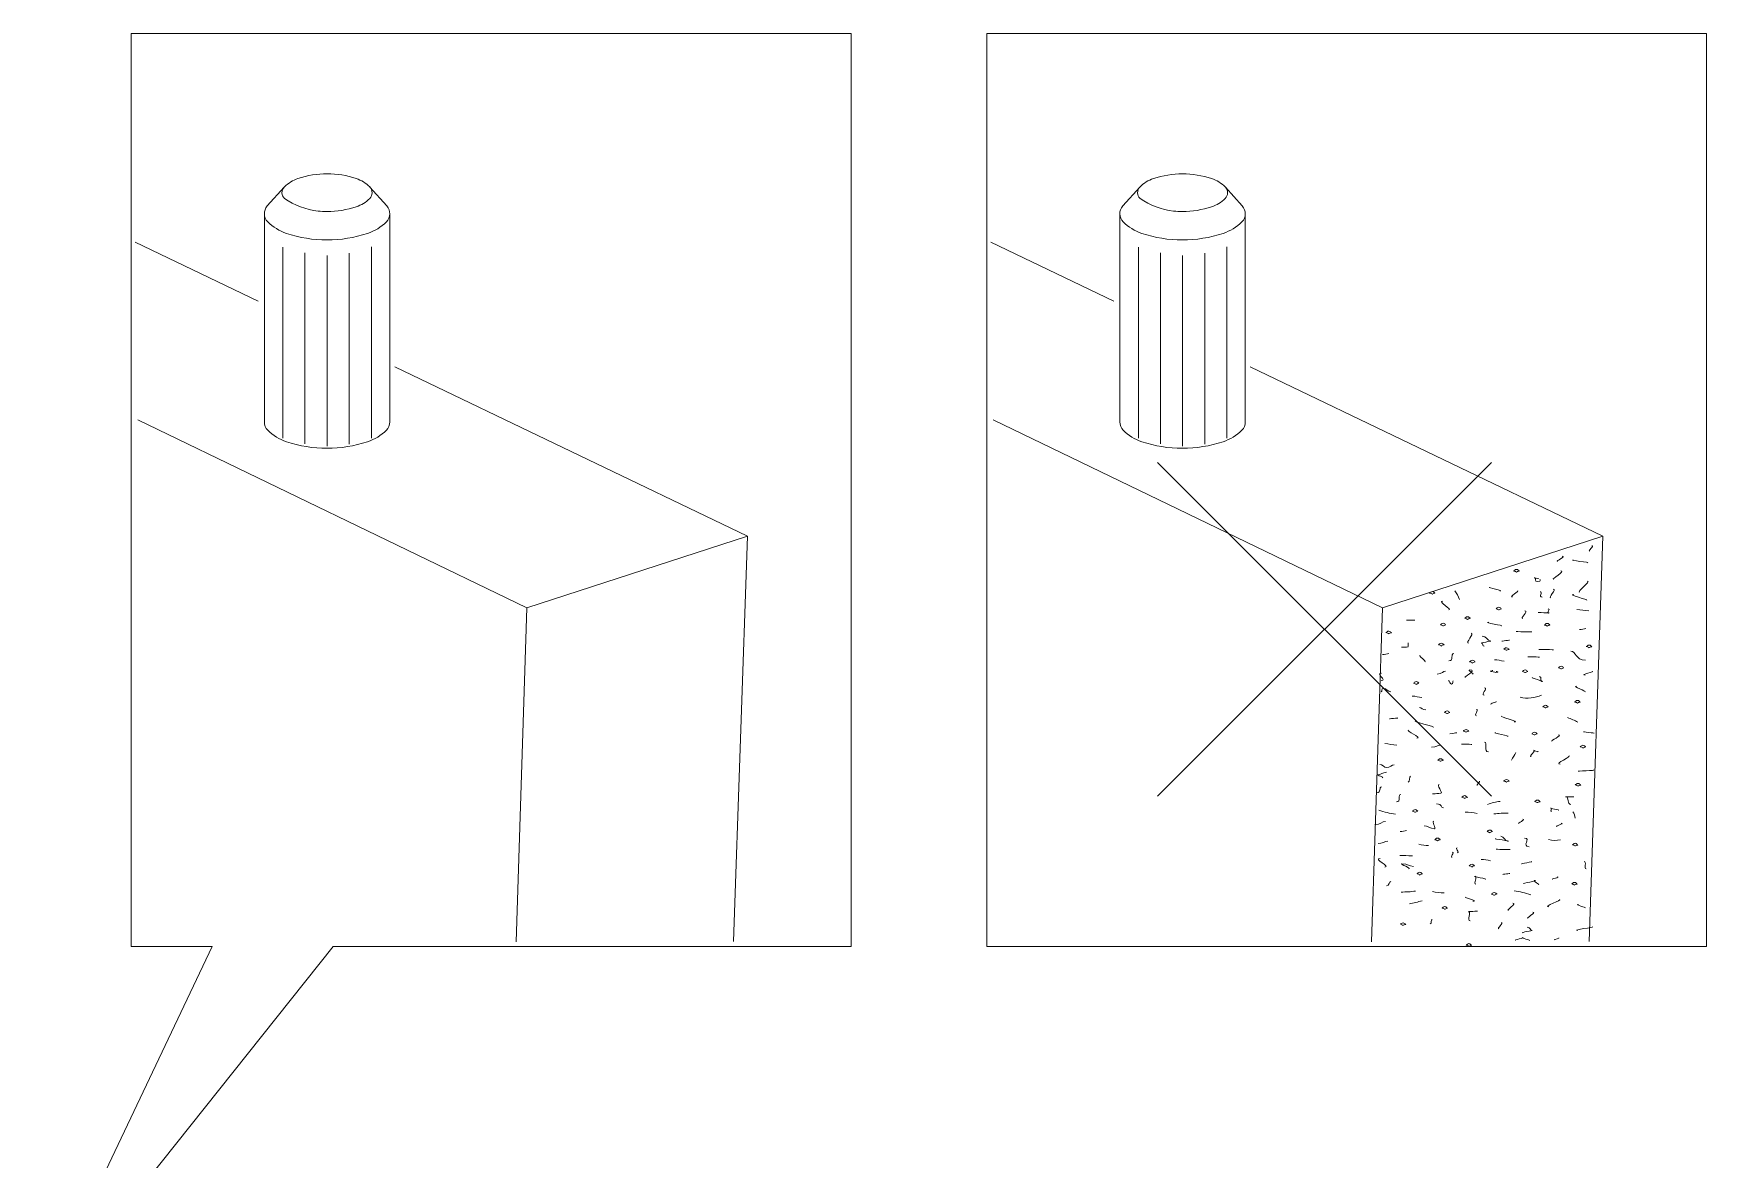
# Model space of a CAD drawing. Header units: metres. Extents: x -30.9 to 24.7, y -10.3 to 6.8.
# Drawn here: x 18.096 to 19.139, y 4.004 to 4.706 of the extents above; entities that cross this region are included whole.
import ezdxf

# ---------------------------------------------------------------- set-up
doc = ezdxf.new("R2010")
doc.units = ezdxf.units.M
doc.header["$MEASUREMENT"] = 0
doc.layers.add('PDF_Working_Num_Penna__2_Num_Penna__2', color=7, linetype='Continuous', lineweight=18, true_color=0xc6c8ca)
doc.layers.add('PDF_Working_Num_Penna__7_Num_Penna__7', color=7, linetype='Continuous', lineweight=18)

msp = doc.modelspace()

# ---------------------------------------------------------------- linework, layer by layer
at = {"layer": 'PDF_Working_Num_Penna__2_Num_Penna__2', "color": 9, "linetype": 'Continuous', "lineweight": 18, "true_color": 0xc6c8ca}
for centre, radius, start, end in [((19.0601, 4.3485), 0.014, 270.474, 286.9666), ((18.9487, 4.3251), 0.00463, 340.8223, 12.381), ((20.4617, 3.4206), 1.6667, 149.8494, 150.0364), ((19.0186, 4.1762), 0.0517, 98.8111, 107.8808), ((18.9461, 4.2145), 0.0517, 278.8111, 287.8808)]:
    msp.add_arc(centre, radius, start, end, dxfattribs=at)
for points in [[(19.0679, 4.3868), (19.0696, 4.3868), (19.0651, 4.3834), (19.0665, 4.3834)], [(18.9787, 4.3467), (18.9811, 4.3467), (18.9712, 4.3522), (18.9748, 4.3522)], [(19.0646, 4.3528), (19.0668, 4.3528), (19.0516, 4.3564), (19.0567, 4.3564)], [(19.0114, 4.3368), (19.014, 4.3368), (18.9993, 4.339), (19.0036, 4.339)], [(18.9492, 4.3234), (18.951, 4.3234), (18.9517, 4.3236), (18.9531, 4.3236)], [(19.0348, 4.3173), (19.0372, 4.3173), (19.026, 4.3175), (19.0282, 4.3175)], [(18.9713, 4.3067), (18.9746, 4.3067), (18.9751, 4.3086), (18.9766, 4.3086)], [(19.0635, 4.2957), (19.0652, 4.2957), (19.055, 4.2992), (19.0582, 4.2992)], [(18.9587, 4.2668), (18.9625, 4.2668), (18.9513, 4.2716), (18.9535, 4.2716)], [(19.0534, 4.2557), (19.056, 4.2557), (19.0438, 4.2504), (19.0481, 4.2504)], [(18.9371, 4.242), (18.939, 4.242), (18.9333, 4.2439), (18.9343, 4.2439)], [(18.9343, 4.2439), (18.9359, 4.2439), (18.9375, 4.2454), (18.9398, 4.2454)], [(18.9737, 4.2323), (18.9754, 4.2323), (18.9705, 4.2379), (18.9726, 4.2379)], [(18.9685, 4.2319), (18.9708, 4.2319), (18.9718, 4.2323), (18.9737, 4.2323)], [(18.9325, 4.2128), (18.936, 4.2128), (18.9368, 4.2147), (18.9392, 4.2147)], [(19.0167, 4.1972), (19.0191, 4.1972), (19.0056, 4.1974), (19.0087, 4.1974)], [(18.948, 4.1935), (18.9505, 4.1935), (18.9528, 4.1933), (18.9559, 4.1933)], [(19.0321, 4.1779), (19.0356, 4.1779), (19.0231, 4.176), (19.0255, 4.176)], [(19.0347, 4.1751), (19.0358, 4.1751), (19.0306, 4.1779), (19.0321, 4.1779)], [(18.9961, 4.1588), (18.9983, 4.1588), (18.9891, 4.1584), (18.991, 4.1584)], [(18.991, 4.1584), (18.9927, 4.1584), (18.9899, 4.1528), (18.992, 4.1528)], [(19.0635, 4.1609), (19.0651, 4.1609), (19.0567, 4.163), (19.0596, 4.163)], [(19.0304, 4.1468), (19.032, 4.1468), (19.0226, 4.1453), (19.0249, 4.1453)], [(19.0276, 4.1487), (19.0295, 4.1487), (19.0294, 4.1468), (19.0304, 4.1468)]]:
    msp.add_open_spline(points, degree=3, dxfattribs=at)
at = {"layer": 'PDF_Working_Num_Penna__7_Num_Penna__7', "color": 7, "linetype": 'Continuous', "lineweight": 18, "flags": 128}
for points in [[(18.6058, 4.7064), (18.1568, 4.7064), (18.1568, 4.1368), (18.2072, 4.1368), (18.0958, 3.9019), (18.2828, 4.1368), (18.6058, 4.1368)], [(19.1394, 4.1368), (18.6904, 4.1368), (18.6904, 4.7064), (19.1394, 4.7064)]]:
    msp.add_lwpolyline(points, close=True, dxfattribs=at)
for points in [[(18.2733, 4.5956, 0.024871), (18.2789, 4.5953, 0.080518), (18.2971, 4.5983, 0.116247), (18.3055, 4.6034, 0.414291), (18.3055, 4.6107, 0.116433), (18.2971, 4.6159, 0.162435), (18.2607, 4.6159, 0.116196), (18.2523, 4.6107, 0.414658), (18.2523, 4.6034, 0.116307)], [(18.8069, 4.5956, 0.024871), (18.8125, 4.5953, 0.080518), (18.8307, 4.5983, 0.116247), (18.8391, 4.6034, 0.414291), (18.8391, 4.6107, 0.116433), (18.8307, 4.6159, 0.162435), (18.7944, 4.6159, 0.116196), (18.786, 4.6107, 0.414658), (18.786, 4.6034, 0.116307)]]:
    msp.add_lwpolyline(points, format="xyb", close=True, dxfattribs=at)
for points in [[(18.2521, 4.6105), (18.2416, 4.5988, 0.399101), (18.2419, 4.5889, 0.115709), (18.2535, 4.5817, 0.162269), (18.3042, 4.5817, 0.116203), (18.3159, 4.5889, 0.398417), (18.3162, 4.5988), (18.3056, 4.6105)], [(18.7858, 4.6105), (18.7752, 4.5988, 0.399101), (18.7755, 4.5889, 0.115709), (18.7871, 4.5817, 0.162269), (18.8378, 4.5817, 0.116203), (18.8496, 4.5889, 0.398417), (18.8498, 4.5988), (18.8393, 4.6105)], [(18.2398, 4.594), (18.2398, 4.464, 0.198986), (18.2419, 4.4589, 0.115988), (18.2535, 4.4517, 0.162269), (18.3042, 4.4517, 0.11676), (18.3159, 4.4589, 0.200349), (18.318, 4.464), (18.318, 4.594)], [(18.7734, 4.594), (18.7734, 4.464, 0.198986), (18.7755, 4.4589, 0.115988), (18.7871, 4.4517, 0.162269), (18.8378, 4.4517, 0.11676), (18.8496, 4.4589, 0.200349), (18.8517, 4.464), (18.8517, 4.594)]]:
    msp.add_lwpolyline(points, format="xyb", dxfattribs=at)
for points in [[(18.1592, 4.5762), (18.236, 4.5394)], [(18.2513, 4.5731), (18.2513, 4.4539)], [(18.3066, 4.5732), (18.3066, 4.454)], [(18.6929, 4.5762), (18.7696, 4.5394)], [(18.785, 4.5731), (18.785, 4.4539)], [(18.8402, 4.5732), (18.8402, 4.454)], [(18.2651, 4.5695), (18.2651, 4.4503)], [(18.2789, 4.5678), (18.2789, 4.4489)], [(18.2927, 4.5694), (18.2927, 4.4501)], [(18.7988, 4.5695), (18.7988, 4.4503)], [(18.8126, 4.5678), (18.8126, 4.4489)], [(18.8264, 4.5694), (18.8264, 4.4501)], [(18.3211, 4.4984), (18.5412, 4.3928)], [(18.8548, 4.4984), (19.0748, 4.3928)], [(18.1608, 4.4653), (18.4036, 4.348)], [(18.6944, 4.4653), (18.9373, 4.348)], [(18.797, 4.4388), (19.0052, 4.2306)], [(18.797, 4.2306), (19.0052, 4.4388)], [(18.5412, 4.3928), (18.4036, 4.348)], [(18.5412, 4.3928), (18.5324, 4.1398)], [(19.0748, 4.3928), (18.9373, 4.348)], [(19.0748, 4.3928), (19.0661, 4.1398)], [(18.4036, 4.348), (18.3968, 4.1397)], [(18.9373, 4.348), (18.9304, 4.1397)]]:
    msp.add_lwpolyline(points, dxfattribs=at)
at = {"layer": 'PDF_Working_Num_Penna__7_Num_Penna__7', "color": 7, "linetype": 'Continuous', "lineweight": 18}
for centre, radius, start, end in [((18.9606, 4.3437), 0.0265, 21.1718, 34.5419), ((18.6762, 1.1972), 3.173, 82.9428, 83.0785), ((19.0032, 4.2688), 0.047, 77.8894, 85.24), ((19.028, 4.3119), 0.0202, 255.8437, 295.0034), ((19.0147, 4.1835), 0.1033, 64.4987, 68.4621), ((18.9548, 4.2811), 0.0626, 251.5343, 261.3548), ((18.9881, 4.1841), 0.0365, 77.0988, 88.9114), ((19.0155, 4.1557), 0.0643, 89.8, 97.818), ((19.0469, 4.2152), 0.0107, 8.9645, 31.1576), ((18.9679, 4.2333), 0.0337, 256.4394, 266.69), ((19.0448, 4.2191), 0.0162, 255.5989, 282.2012), ((18.9968, 4.1574), 0.0337, 76.4394, 86.69), ((18.9491, 4.235), 0.0643, 269.8, 277.818), ((18.9765, 4.2066), 0.0365, 257.0988, 268.9114), ((19.0099, 4.1096), 0.0626, 71.5343, 81.3548)]:
    msp.add_arc(centre, radius, start, end, dxfattribs=at)
for points in [[(19.0493, 4.3803), (19.0526, 4.3803), (19.0445, 4.377), (19.0465, 4.377)], [(19.0651, 4.3762), (19.0679, 4.3762), (19.0529, 4.3779), (19.0562, 4.3779)], [(19.0208, 4.3702), (19.0218, 4.3702), (19.0187, 4.3711), (19.0191, 4.3711)], [(19.0191, 4.3711), (19.0196, 4.3711), (19.0199, 4.372), (19.0209, 4.372)], [(19.0225, 4.3711), (19.023, 4.3711), (19.0199, 4.3702), (19.0208, 4.3702)], [(19.0209, 4.372), (19.0218, 4.372), (19.0221, 4.3711), (19.0225, 4.3711)], [(19.0345, 4.3663), (19.0353, 4.3663), (19.0306, 4.3668), (19.032, 4.3668)], [(19.032, 4.3668), (19.0337, 4.3668), (19.0317, 4.3644), (19.0338, 4.3644)], [(19.0338, 4.3644), (19.037, 4.3644), (19.0347, 4.3656), (19.0358, 4.3656)], [(19.0485, 4.3711), (19.052, 4.3711), (19.0419, 4.3658), (19.044, 4.3658)], [(19.0649, 4.3647), (19.0681, 4.3647), (19.0578, 4.3578), (19.0602, 4.3578)], [(18.9683, 4.3565), (18.9693, 4.3565), (18.9662, 4.3574), (18.9666, 4.3574)], [(18.9666, 4.3574), (18.9671, 4.3574), (18.9674, 4.3582), (18.9684, 4.3582)], [(18.97, 4.3573), (18.9705, 4.3573), (18.9674, 4.3565), (18.9683, 4.3565)], [(18.9684, 4.3582), (18.9693, 4.3582), (18.9696, 4.3573), (18.97, 4.3573)], [(19.0105, 4.3586), (19.0141, 4.3586), (19.002, 4.3608), (19.004, 4.3608)], [(19.0214, 4.3586), (19.023, 4.3586), (19.0159, 4.3548), (19.0183, 4.3548)], [(19.0356, 4.3581), (19.0375, 4.3581), (19.0344, 4.3547), (19.0369, 4.3547)], [(19.0438, 4.3597), (19.0462, 4.3597), (19.0403, 4.3543), (19.0422, 4.3543)], [(18.9903, 4.3407), (18.9913, 4.3407), (18.9881, 4.3417), (18.9886, 4.3417)], [(18.9886, 4.3417), (18.9891, 4.3417), (18.9894, 4.3425), (18.9903, 4.3425)], [(18.992, 4.3416), (18.9925, 4.3416), (18.9894, 4.3407), (18.9903, 4.3407)], [(18.9903, 4.3425), (18.9913, 4.3425), (18.9915, 4.3416), (18.992, 4.3416)], [(19.0098, 4.3466), (19.0107, 4.3466), (19.0077, 4.3475), (19.0081, 4.3475)], [(19.0081, 4.3475), (19.0086, 4.3475), (19.0089, 4.3484), (19.0099, 4.3484)], [(19.0115, 4.3475), (19.012, 4.3475), (19.0089, 4.3466), (19.0098, 4.3466)], [(19.0099, 4.3484), (19.0108, 4.3484), (19.011, 4.3475), (19.0115, 4.3475)], [(19.0261, 4.3461), (19.0287, 4.3461), (19.0227, 4.3413), (19.0247, 4.3413)], [(19.0408, 4.3448), (19.0437, 4.3448), (19.0322, 4.3452), (19.0346, 4.3452)], [(19.0406, 4.3474), (19.0423, 4.3474), (19.0393, 4.3448), (19.0408, 4.3448)], [(18.9411, 4.3318), (18.9421, 4.3318), (18.939, 4.3327), (18.9394, 4.3327)], [(18.9394, 4.3327), (18.9399, 4.3327), (18.9402, 4.3335), (18.9412, 4.3335)], [(18.9428, 4.3326), (18.9433, 4.3326), (18.9402, 4.3318), (18.9411, 4.3318)], [(18.9412, 4.3335), (18.9421, 4.3335), (18.9424, 4.3326), (18.9428, 4.3326)], [(18.9522, 4.3404), (18.955, 4.3404), (18.9554, 4.3403), (18.9574, 4.3403)], [(18.9751, 4.3366), (18.976, 4.3366), (18.9729, 4.3375), (18.9734, 4.3375)], [(18.9734, 4.3375), (18.9739, 4.3375), (18.9742, 4.3384), (18.9751, 4.3384)], [(18.9768, 4.3375), (18.9773, 4.3375), (18.9741, 4.3366), (18.9751, 4.3366)], [(18.9751, 4.3384), (18.976, 4.3384), (18.9763, 4.3375), (18.9768, 4.3375)], [(18.9925, 4.3322), (18.9949, 4.3322), (18.9887, 4.326), (18.9909, 4.326)], [(19.0299, 4.333), (19.0334, 4.333), (19.0185, 4.3332), (19.0209, 4.3332)], [(19.04, 4.3365), (19.0409, 4.3365), (19.0378, 4.3374), (19.0383, 4.3374)], [(19.0383, 4.3374), (19.0388, 4.3374), (19.0391, 4.3383), (19.04, 4.3383)], [(19.0417, 4.3374), (19.0422, 4.3374), (19.039, 4.3365), (19.04, 4.3365)], [(19.04, 4.3383), (19.041, 4.3383), (19.0412, 4.3374), (19.0417, 4.3374)], [(18.9739, 4.3242), (18.9749, 4.3242), (18.9718, 4.3252), (18.9722, 4.3252)], [(18.9722, 4.3252), (18.9727, 4.3252), (18.973, 4.326), (18.974, 4.326)], [(18.9757, 4.3251), (18.9761, 4.3251), (18.973, 4.3242), (18.9739, 4.3242)], [(18.974, 4.326), (18.9749, 4.326), (18.9752, 4.3251), (18.9757, 4.3251)], [(19.0045, 4.3274), (19.0067, 4.3274), (18.9964, 4.3259), (18.9994, 4.3259)], [(18.9994, 4.3303), (19.0021, 4.3303), (19.003, 4.3274), (19.0045, 4.3274)], [(18.9994, 4.3259), (19, 4.3259), (18.9996, 4.3241), (19.0006, 4.3241)], [(19.0163, 4.3279), (19.0181, 4.3279), (19.0104, 4.3272), (19.0118, 4.3272)], [(19.0146, 4.3214), (19.0155, 4.3214), (19.0124, 4.3223), (19.0129, 4.3223)], [(19.0129, 4.3223), (19.0134, 4.3223), (19.0137, 4.3231), (19.0146, 4.3231)], [(19.0163, 4.3222), (19.0168, 4.3222), (19.0137, 4.3214), (19.0146, 4.3214)], [(19.0146, 4.3231), (19.0156, 4.3231), (19.0158, 4.3222), (19.0163, 4.3222)], [(19.0431, 4.3219), (19.0474, 4.3219), (19.0312, 4.3221), (19.0356, 4.3221)], [(19.0547, 4.321), (19.0579, 4.321), (19.0576, 4.3154), (19.0638, 4.3154)], [(19.0661, 4.3231), (19.0671, 4.3231), (19.064, 4.324), (19.0644, 4.324)], [(19.0644, 4.324), (19.0649, 4.324), (19.0652, 4.3248), (19.0662, 4.3248)], [(19.0678, 4.3239), (19.0683, 4.3239), (19.0652, 4.3231), (19.0661, 4.3231)], [(19.0662, 4.3248), (19.0671, 4.3248), (19.0674, 4.3239), (19.0678, 4.3239)], [(18.9372, 4.3189), (18.9388, 4.3189), (18.94, 4.3195), (18.9412, 4.3195)], [(18.9637, 4.3144), (18.9652, 4.3144), (18.959, 4.3183), (18.9608, 4.3183)], [(18.9786, 4.3149), (18.9821, 4.3149), (18.9794, 4.3195), (18.9817, 4.3195)], [(18.9933, 4.3136), (18.9943, 4.3136), (18.9912, 4.3145), (18.9916, 4.3145)], [(18.9916, 4.3145), (18.9921, 4.3145), (18.9924, 4.3154), (18.9934, 4.3154)], [(18.9951, 4.3144), (18.9955, 4.3144), (18.9924, 4.3136), (18.9933, 4.3136)], [(18.9934, 4.3154), (18.9943, 4.3154), (18.9946, 4.3144), (18.9951, 4.3144)], [(19.0487, 4.3098), (19.0497, 4.3098), (19.0465, 4.3107), (19.047, 4.3107)], [(19.047, 4.3107), (19.0475, 4.3107), (19.0478, 4.3116), (19.0487, 4.3116)], [(19.0504, 4.3107), (19.0509, 4.3107), (19.0478, 4.3098), (19.0487, 4.3098)], [(19.0487, 4.3116), (19.0497, 4.3116), (19.0499, 4.3107), (19.0504, 4.3107)], [(18.9365, 4.3026), (18.9408, 4.3026), (18.9322, 4.3073), (18.9366, 4.3073)], [(18.9583, 4.3002), (18.9593, 4.3002), (18.9562, 4.3011), (18.9566, 4.3011)], [(18.9566, 4.3011), (18.9571, 4.3011), (18.9574, 4.302), (18.9584, 4.302)], [(18.96, 4.3011), (18.9605, 4.3011), (18.9574, 4.3002), (18.9583, 4.3002)], [(18.9584, 4.302), (18.9593, 4.302), (18.9596, 4.3011), (18.96, 4.3011)], [(18.9784, 4.3026), (18.9792, 4.3026), (18.9791, 4.3004), (18.9803, 4.3004)], [(18.9803, 4.3004), (18.9817, 4.3004), (18.9805, 4.3025), (18.9814, 4.3025)], [(18.9918, 4.3093), (18.997, 4.3093), (18.9866, 4.3045), (18.989, 4.3045)], [(18.9935, 4.3067), (18.995, 4.3067), (18.9897, 4.3093), (18.9918, 4.3093)], [(19.0056, 4.309), (19.0073, 4.309), (19.0037, 4.3085), (19.0045, 4.3085)], [(19.0045, 4.3085), (19.0048, 4.3085), (19.0077, 4.3077), (19.008, 4.3077)], [(19.008, 4.3077), (19.0109, 4.3077), (19.0081, 4.3083), (19.0082, 4.3083)], [(19.0262, 4.3075), (19.0272, 4.3075), (19.024, 4.3084), (19.0245, 4.3084)], [(19.0245, 4.3084), (19.025, 4.3084), (19.0253, 4.3093), (19.0263, 4.3093)], [(19.0279, 4.3084), (19.0284, 4.3084), (19.0253, 4.3075), (19.0262, 4.3075)], [(19.0263, 4.3093), (19.0272, 4.3093), (19.0274, 4.3084), (19.0279, 4.3084)], [(19.0366, 4.302), (19.0393, 4.302), (19.0287, 4.3045), (19.0308, 4.3045)], [(19.0353, 4.3051), (19.0368, 4.3051), (19.0352, 4.302), (19.0366, 4.302)], [(19.0682, 4.3084), (19.0706, 4.3084), (19.0599, 4.3061), (19.0637, 4.3061)], [(18.9364, 4.2957), (18.9374, 4.2957), (18.9363, 4.2978), (18.9378, 4.2978)], [(18.9378, 4.2978), (18.9396, 4.2978), (18.9409, 4.2956), (18.9424, 4.2956)], [(18.9558, 4.293), (18.9581, 4.293), (18.9599, 4.2921), (18.9617, 4.2921)], [(19.0008, 4.2981), (19.0034, 4.2981), (18.9982, 4.2935), (19.0007, 4.2935)], [(19.0081, 4.2895), (19.0091, 4.2895), (19.0035, 4.288), (19.0051, 4.288)], [(19.0589, 4.2885), (19.0598, 4.2885), (19.0567, 4.2894), (19.0572, 4.2894)], [(19.0572, 4.2894), (19.0577, 4.2894), (19.058, 4.2903), (19.0589, 4.2903)], [(19.0589, 4.2903), (19.0598, 4.2903), (19.0601, 4.2894), (19.0606, 4.2894)], [(18.9465, 4.2793), (18.9484, 4.2793), (18.9397, 4.2787), (18.942, 4.2787)], [(18.9604, 4.2858), (18.9614, 4.2858), (18.9622, 4.2844), (18.9643, 4.2844)], [(18.9776, 4.2819), (18.9785, 4.2819), (18.9754, 4.2828), (18.9759, 4.2828)], [(18.9759, 4.2828), (18.9764, 4.2828), (18.9767, 4.2837), (18.9776, 4.2837)], [(18.9793, 4.2828), (18.9798, 4.2828), (18.9766, 4.2819), (18.9776, 4.2819)], [(18.9776, 4.2837), (18.9785, 4.2837), (18.9788, 4.2828), (18.9793, 4.2828)], [(18.9959, 4.2847), (18.9976, 4.2847), (18.9942, 4.2807), (18.9958, 4.2807)], [(19.0195, 4.2768), (19.0237, 4.2768), (19.0093, 4.2804), (19.0117, 4.2804)], [(19.039, 4.2855), (19.0399, 4.2855), (19.0368, 4.2864), (19.0373, 4.2864)], [(19.0373, 4.2864), (19.0378, 4.2864), (19.0381, 4.2872), (19.039, 4.2872)], [(19.0407, 4.2863), (19.0412, 4.2863), (19.0381, 4.2855), (19.039, 4.2855)], [(19.039, 4.2872), (19.04, 4.2872), (19.0402, 4.2863), (19.0407, 4.2863)], [(19.0606, 4.2894), (19.0611, 4.2894), (19.0579, 4.2885), (19.0589, 4.2885)], [(18.9688, 4.2735), (18.9718, 4.2735), (18.9537, 4.2776), (18.9585, 4.2776)], [(18.9792, 4.2695), (18.9825, 4.2695), (18.982, 4.2701), (18.9837, 4.2701)], [(18.9894, 4.2704), (18.9903, 4.2704), (18.9872, 4.2713), (18.9877, 4.2713)], [(18.9877, 4.2713), (18.9881, 4.2713), (18.9884, 4.2721), (18.9894, 4.2721)], [(18.9911, 4.2712), (18.9916, 4.2712), (18.9884, 4.2704), (18.9894, 4.2704)], [(18.9894, 4.2721), (18.9903, 4.2721), (18.9906, 4.2712), (18.9911, 4.2712)], [(19.0152, 4.2678), (19.0182, 4.2678), (19.0047, 4.2702), (19.0077, 4.2702)], [(19.0321, 4.2686), (19.033, 4.2686), (19.0299, 4.2695), (19.0304, 4.2695)], [(19.0304, 4.2695), (19.0309, 4.2695), (19.0312, 4.2704), (19.0321, 4.2704)], [(19.0338, 4.2695), (19.0343, 4.2695), (19.0311, 4.2686), (19.0321, 4.2686)], [(19.0321, 4.2704), (19.033, 4.2704), (19.0333, 4.2695), (19.0338, 4.2695)], [(19.0471, 4.2688), (19.05, 4.2688), (19.0414, 4.2648), (19.043, 4.2648)], [(19.069, 4.2698), (19.071, 4.2698), (19.0606, 4.2707), (19.063, 4.2707)], [(18.9388, 4.2633), (18.9411, 4.2633), (18.9436, 4.2624), (18.9462, 4.2624)], [(18.9678, 4.2611), (18.9712, 4.2611), (18.9714, 4.2624), (18.9731, 4.2624)], [(18.9926, 4.2628), (18.9952, 4.2628), (18.9849, 4.263), (18.9867, 4.263)], [(19.0008, 4.2642), (19.0032, 4.2642), (19.0001, 4.2581), (19.0033, 4.2581)], [(19.0317, 4.2592), (19.0334, 4.2592), (19.0285, 4.2552), (19.0299, 4.2552)], [(19.0344, 4.2582), (19.0355, 4.2582), (19.0303, 4.2592), (19.0317, 4.2592)], [(19.0623, 4.2605), (19.0632, 4.2605), (19.0601, 4.2615), (19.0606, 4.2615)], [(19.0606, 4.2615), (19.0611, 4.2615), (19.0614, 4.2623), (19.0623, 4.2623)], [(19.064, 4.2614), (19.0645, 4.2614), (19.0613, 4.2605), (19.0623, 4.2605)], [(19.0623, 4.2623), (19.0633, 4.2623), (19.0635, 4.2614), (19.064, 4.2614)], [(18.9355, 4.2503), (18.937, 4.2503), (18.9381, 4.2484), (18.94, 4.2484)], [(18.94, 4.2484), (18.9418, 4.2484), (18.943, 4.2501), (18.9445, 4.2501)], [(18.9734, 4.2522), (18.9744, 4.2522), (18.9713, 4.2531), (18.9717, 4.2531)], [(18.9717, 4.2531), (18.9722, 4.2531), (18.9725, 4.2539), (18.9735, 4.2539)], [(18.9751, 4.253), (18.9756, 4.253), (18.9725, 4.2522), (18.9734, 4.2522)], [(18.9735, 4.2539), (18.9744, 4.2539), (18.9747, 4.253), (18.9751, 4.253)], [(18.9532, 4.2392), (18.9548, 4.2392), (18.9535, 4.243), (18.9548, 4.243)], [(18.9977, 4.2398), (18.9988, 4.2398), (18.9953, 4.2371), (18.9963, 4.2371)], [(19.0145, 4.2392), (19.0155, 4.2392), (19.0124, 4.2401), (19.0129, 4.2401)], [(19.0129, 4.2401), (19.0133, 4.2401), (19.0136, 4.2409), (19.0146, 4.2409)], [(19.0163, 4.24), (19.0167, 4.24), (19.0136, 4.2392), (19.0145, 4.2392)], [(19.0146, 4.2409), (19.0155, 4.2409), (19.0158, 4.24), (19.0163, 4.24)], [(19.0686, 4.2467), (19.072, 4.2467), (19.0565, 4.2461), (19.0596, 4.2461)], [(19.0592, 4.2368), (19.0601, 4.2368), (19.057, 4.2377), (19.0575, 4.2377)], [(19.0575, 4.2377), (19.058, 4.2377), (19.0583, 4.2385), (19.0592, 4.2385)], [(19.0609, 4.2376), (19.0614, 4.2376), (19.0582, 4.2368), (19.0592, 4.2368)], [(19.0592, 4.2385), (19.0601, 4.2385), (19.0604, 4.2376), (19.0609, 4.2376)], [(18.9337, 4.2326), (18.9365, 4.2326), (18.935, 4.2364), (18.9367, 4.2364)], [(18.946, 4.2269), (18.949, 4.2269), (18.9467, 4.2316), (18.9487, 4.2316)], [(18.9885, 4.2291), (18.9894, 4.2291), (18.9863, 4.23), (18.9868, 4.23)], [(18.9868, 4.23), (18.9873, 4.23), (18.9876, 4.2309), (18.9885, 4.2309)], [(18.9902, 4.2299), (18.9907, 4.2299), (18.9876, 4.2291), (18.9885, 4.2291)], [(18.9885, 4.2309), (18.9895, 4.2309), (18.9897, 4.2299), (18.9902, 4.2299)], [(19.0339, 4.2264), (19.0348, 4.2264), (19.0317, 4.2273), (19.0322, 4.2273)], [(19.0322, 4.2273), (19.0327, 4.2273), (19.033, 4.2281), (19.0339, 4.2281)], [(19.0356, 4.2272), (19.0361, 4.2272), (19.033, 4.2264), (19.0339, 4.2264)], [(19.0339, 4.2281), (19.0349, 4.2281), (19.0351, 4.2272), (19.0356, 4.2272)], [(19.0563, 4.23), (19.0585, 4.23), (19.0492, 4.23), (19.0519, 4.23)], [(19.0519, 4.23), (19.0536, 4.23), (19.0525, 4.2254), (19.0547, 4.2254)], [(18.9577, 4.2203), (18.9586, 4.2203), (18.9555, 4.2213), (18.956, 4.2213)], [(18.956, 4.2213), (18.9565, 4.2213), (18.9568, 4.2221), (18.9577, 4.2221)], [(18.9594, 4.2212), (18.9599, 4.2212), (18.9567, 4.2203), (18.9577, 4.2203)], [(18.9577, 4.2221), (18.9586, 4.2221), (18.9589, 4.2212), (18.9594, 4.2212)], [(18.9709, 4.2257), (18.9748, 4.2257), (18.9733, 4.2233), (18.9753, 4.2233)], [(19.0471, 4.2217), (19.0487, 4.2217), (19.0404, 4.223), (19.0424, 4.223)], [(19.0424, 4.223), (19.0436, 4.223), (19.0412, 4.221), (19.0427, 4.221)], [(18.9483, 4.2084), (18.9499, 4.2084), (18.951, 4.209), (18.9523, 4.209)], [(18.9632, 4.212), (18.9655, 4.212), (18.9669, 4.2102), (18.9696, 4.2102)], [(18.9696, 4.2102), (18.9711, 4.2102), (18.9676, 4.215), (18.9692, 4.215)], [(19.0041, 4.2077), (19.0051, 4.2077), (19.002, 4.2086), (19.0025, 4.2086)], [(19.0025, 4.2086), (19.0029, 4.2086), (19.0032, 4.2094), (19.0042, 4.2094)], [(19.0059, 4.2085), (19.0063, 4.2085), (19.0032, 4.2077), (19.0041, 4.2077)], [(19.0042, 4.2094), (19.0051, 4.2094), (19.0054, 4.2085), (19.0059, 4.2085)], [(19.0249, 4.2161), (19.0269, 4.2161), (19.0211, 4.2135), (19.0222, 4.2135)], [(19.0487, 4.2136), (19.0512, 4.2136), (19.0446, 4.2116), (19.046, 4.2116)], [(18.9346, 4.201), (18.937, 4.201), (18.9387, 4.2024), (18.9406, 4.2024)], [(18.9716, 4.2026), (18.9725, 4.2026), (18.9694, 4.2035), (18.9699, 4.2035)], [(18.9699, 4.2035), (18.9704, 4.2035), (18.9707, 4.2044), (18.9716, 4.2044)], [(18.9733, 4.2035), (18.9738, 4.2035), (18.9706, 4.2026), (18.9716, 4.2026)], [(18.9716, 4.2044), (18.9725, 4.2044), (18.9728, 4.2035), (18.9733, 4.2035)], [(18.9808, 4.1955), (18.9827, 4.1955), (18.9789, 4.1924), (18.9807, 4.1924)], [(18.9839, 4.1952), (18.9858, 4.1952), (18.9821, 4.1983), (18.9839, 4.1983)], [(19.0152, 4.2024), (19.0192, 4.2024), (19.0049, 4.204), (19.0079, 4.204)], [(19.011, 4.2055), (19.0133, 4.2055), (19.0134, 4.2024), (19.0152, 4.2024)], [(19.0259, 4.2044), (19.0301, 4.2044), (19.0237, 4.199), (19.0288, 4.199)], [(19.0574, 4.1993), (19.0584, 4.1993), (19.0552, 4.2002), (19.0557, 4.2002)], [(19.0557, 4.2002), (19.0562, 4.2002), (19.0565, 4.2011), (19.0575, 4.2011)], [(19.0591, 4.2001), (19.0596, 4.2001), (19.0565, 4.1993), (19.0574, 4.1993)], [(19.0575, 4.2011), (19.0584, 4.2011), (19.0586, 4.2001), (19.0591, 4.2001)], [(18.9388, 4.1863), (18.9429, 4.1863), (18.9308, 4.1917), (18.9359, 4.1917)], [(18.9537, 4.1852), (18.956, 4.1852), (18.9476, 4.1883), (18.9494, 4.1883)], [(18.9494, 4.1883), (18.9534, 4.1883), (18.9536, 4.1867), (18.9567, 4.1867)], [(18.993, 4.1863), (18.994, 4.1863), (18.9909, 4.1872), (18.9914, 4.1872)], [(18.9914, 4.1872), (18.9918, 4.1872), (18.9921, 4.1881), (18.9931, 4.1881)], [(18.9947, 4.1872), (18.9952, 4.1872), (18.9921, 4.1863), (18.993, 4.1863)], [(18.9931, 4.1881), (18.994, 4.1881), (18.9943, 4.1872), (18.9947, 4.1872)], [(19.0301, 4.1897), (19.0325, 4.1897), (19.0223, 4.1883), (19.0241, 4.1883)], [(19.063, 4.1898), (19.0649, 4.1898), (19.0627, 4.1852), (19.0644, 4.1852)], [(18.9397, 4.1746), (18.9417, 4.1746), (18.9412, 4.1773), (18.9424, 4.1773)], [(18.9605, 4.1813), (18.9614, 4.1813), (18.9583, 4.1822), (18.9588, 4.1822)], [(18.9588, 4.1822), (18.9593, 4.1822), (18.9596, 4.183), (18.9605, 4.183)], [(18.9622, 4.1821), (18.9627, 4.1821), (18.9595, 4.1813), (18.9605, 4.1813)], [(18.9605, 4.183), (18.9614, 4.183), (18.9617, 4.1821), (18.9622, 4.1821)], [(19.0015, 4.1787), (19.0039, 4.1787), (18.9925, 4.1805), (18.9951, 4.1805)], [(18.9951, 4.1805), (18.9966, 4.1805), (18.9939, 4.1757), (18.9954, 4.1757)], [(19.0164, 4.1823), (19.0179, 4.1823), (19.0112, 4.1817), (19.0124, 4.1817)], [(19.0463, 4.1801), (19.0485, 4.1801), (19.0419, 4.1787), (19.0433, 4.1787)], [(19.0569, 4.175), (19.0579, 4.175), (19.0548, 4.1759), (19.0553, 4.1759)], [(19.0553, 4.1759), (19.0557, 4.1759), (19.056, 4.1767), (19.057, 4.1767)], [(19.0587, 4.1758), (19.0591, 4.1758), (19.056, 4.175), (19.0569, 4.175)], [(19.057, 4.1767), (19.0579, 4.1767), (19.0582, 4.1758), (19.0587, 4.1758)], [(18.9937, 4.165), (18.9976, 4.165), (18.9873, 4.1674), (18.9893, 4.1674)], [(19.0069, 4.1686), (19.0079, 4.1686), (19.0048, 4.1695), (19.0053, 4.1695)], [(19.0053, 4.1695), (19.0057, 4.1695), (19.006, 4.1704), (19.007, 4.1704)], [(19.0087, 4.1695), (19.0091, 4.1695), (19.006, 4.1686), (19.0069, 4.1686)], [(19.007, 4.1704), (19.0079, 4.1704), (19.0082, 4.1695), (19.0087, 4.1695)], [(19.0477, 4.166), (19.0503, 4.166), (19.0365, 4.1614), (19.041, 4.1614)], [(18.9761, 4.1599), (18.977, 4.1599), (18.9739, 4.1608), (18.9744, 4.1608)], [(18.9744, 4.1608), (18.9749, 4.1608), (18.9752, 4.1616), (18.9761, 4.1616)], [(18.9778, 4.1607), (18.9783, 4.1607), (18.9752, 4.1599), (18.9761, 4.1599)], [(18.9761, 4.1616), (18.9771, 4.1616), (18.9773, 4.1607), (18.9778, 4.1607)], [(19.0186, 4.1638), (19.0216, 4.1638), (19.0138, 4.1591), (19.0159, 4.1591)], [(19.031, 4.1581), (19.0338, 4.1581), (19.0262, 4.1543), (19.0279, 4.1543)], [(18.9501, 4.1498), (18.951, 4.1498), (18.9479, 4.1507), (18.9484, 4.1507)], [(18.9484, 4.1507), (18.9489, 4.1507), (18.9492, 4.1515), (18.9501, 4.1515)], [(18.9518, 4.1506), (18.9523, 4.1506), (18.9491, 4.1498), (18.9501, 4.1498)], [(18.9501, 4.1515), (18.951, 4.1515), (18.9513, 4.1506), (18.9518, 4.1506)], [(18.967, 4.1509), (18.9681, 4.1509), (18.9674, 4.1536), (18.9683, 4.1536)], [(19.0114, 4.1516), (19.013, 4.1516), (19.0085, 4.1477), (19.0098, 4.1477)], [(19.0681, 4.1489), (19.0705, 4.1489), (19.0549, 4.1468), (19.0591, 4.1468)], [(18.9912, 4.1368), (18.9921, 4.1368), (18.989, 4.1377), (18.9895, 4.1377)], [(18.9895, 4.1377), (18.99, 4.1377), (18.9903, 4.1385), (18.9912, 4.1385)], [(18.9929, 4.1376), (18.9934, 4.1376), (18.9902, 4.1368), (18.9912, 4.1368)], [(18.9912, 4.1385), (18.9922, 4.1385), (18.9924, 4.1376), (18.9929, 4.1376)], [(19.0247, 4.1423), (19.0265, 4.1423), (19.0187, 4.1406), (19.0202, 4.1406)], [(19.0291, 4.1404), (19.0306, 4.1404), (19.0228, 4.1423), (19.0247, 4.1423)], [(19.0473, 4.1422), (19.0487, 4.1422), (19.0437, 4.1409), (19.0446, 4.1409)]]:
    msp.add_open_spline(points, degree=3, dxfattribs=at)

doc.saveas('drawing.dxf')
